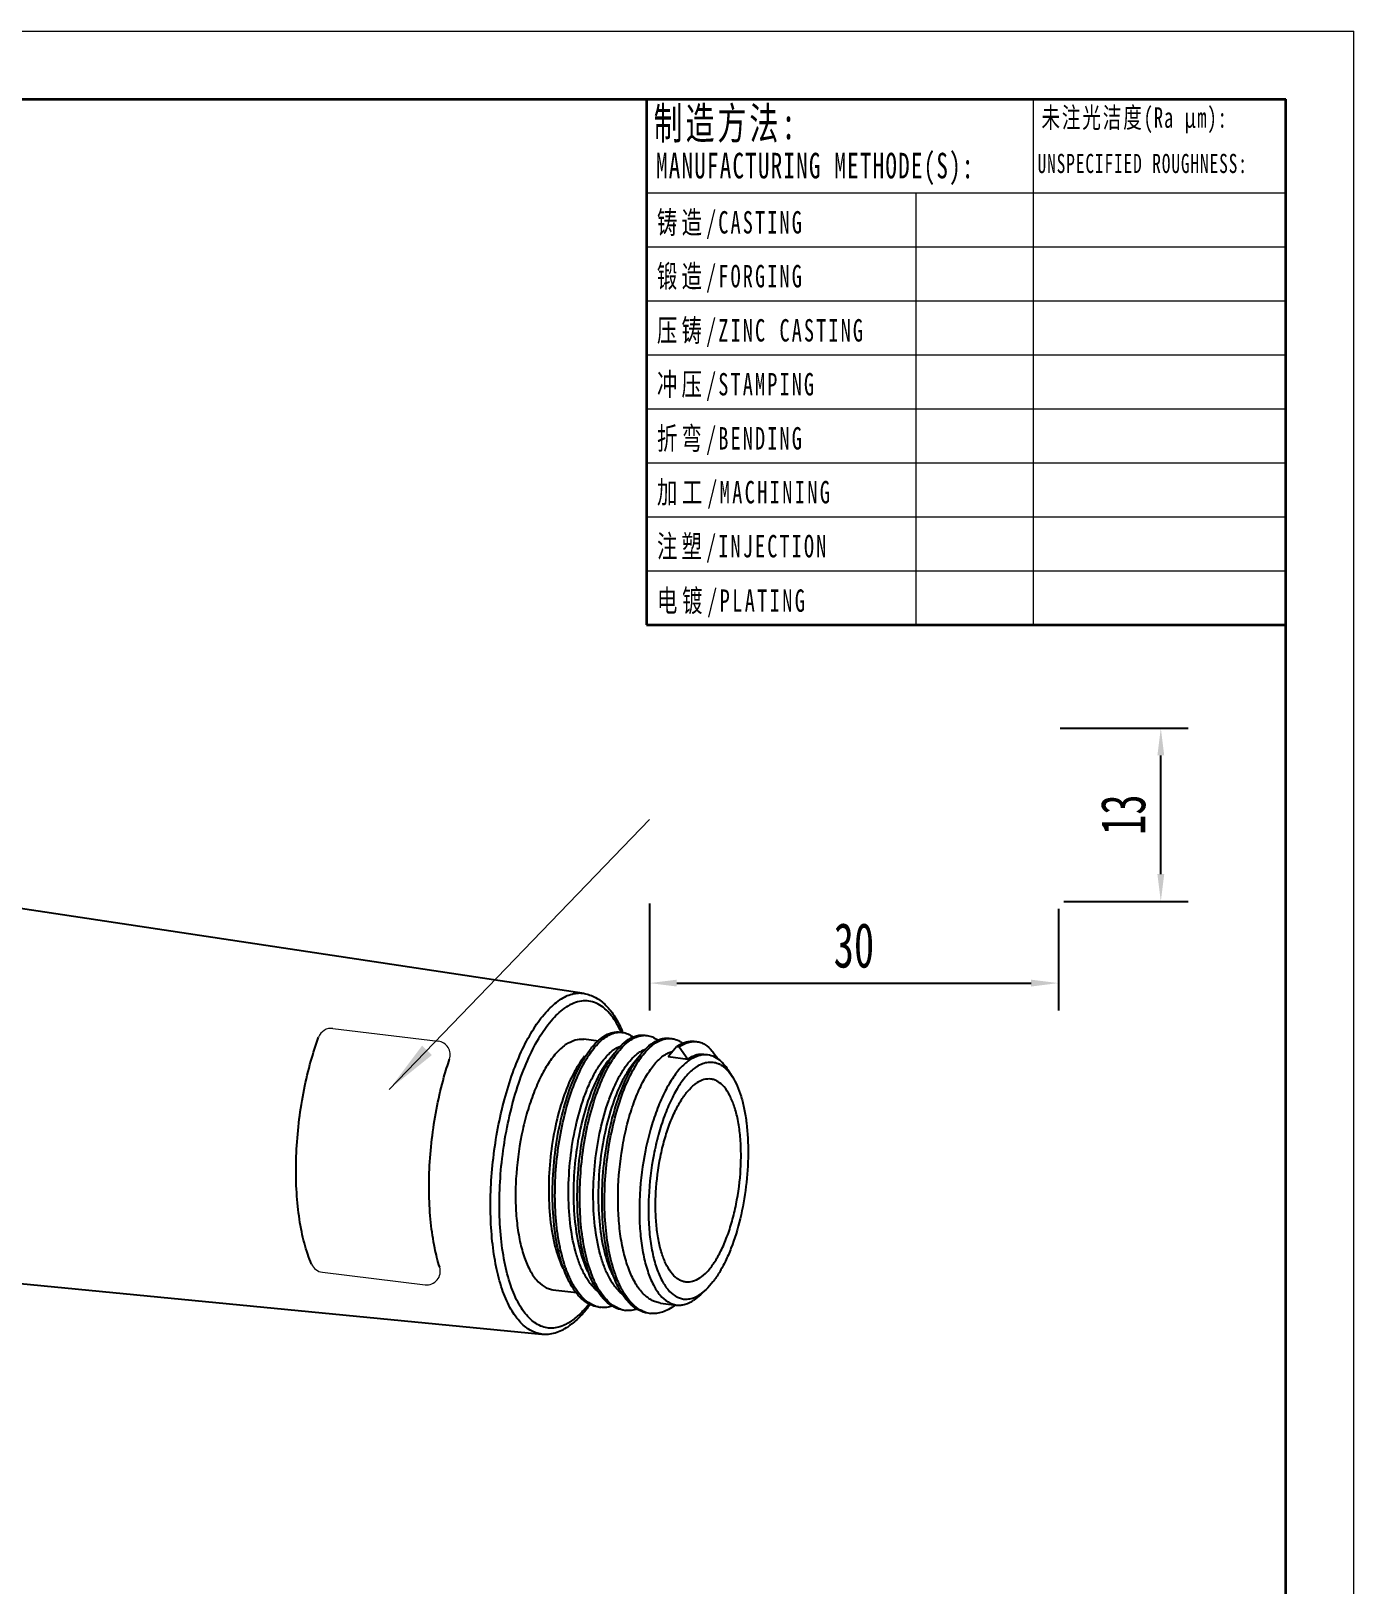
# Model space of a CAD drawing. Extents: x -7342 to 109, y -2713 to 214.
# Drawn here: x -5369.7 to -5272.7, y -2432.7 to -2318.7 of the extents above; entities that cross this region are included whole.
import ezdxf

# ---------------------------------------------------------------- set-up
doc = ezdxf.new("R2010")
doc.units = 0
doc.header["$LTSCALE"] = 7
doc.layers.get('0').update_dxf_attribs({"color": 2, "linetype": 'CONTINUOUS'})
doc.layers.get('Defpoints').update_dxf_attribs({"linetype": 'CONTINUOUS'})
for name, color, linetype, lineweight in [('\\M+5B3DF\\M+5B4E7\\M+5CFDF\\M+5B2E3', 3, 'CONTINUOUS', 18), ('\\M+5CFB8\\M+5CAB5\\M+5CFDF\\M+5B2E3', 7, 'CONTINUOUS', 18), ('EB0', 7, 'CONTINUOUS', 35)]:
    doc.layers.add(name, color=color, linetype=linetype, lineweight=lineweight)
doc.styles.add('\\M+5B1EA\\M+5D7BC', font='', dxfattribs={"width": 0.667})
doc.styles.add('UserTxtStyle3', font='', dxfattribs={"width": 0.667})
doc.styles.add('UserTxtStyle4', font='', dxfattribs={"width": 0.667})
doc.styles.get('\\M+5B1EA\\M+5D7BC').set_extended_font_data('宋体')
doc.styles.get('UserTxtStyle3').set_extended_font_data('宋体')
doc.styles.get('UserTxtStyle4').set_extended_font_data('宋体')
doc.dimstyles.new('\\M+5B1EA\\M+5D7BC', dxfattribs={"dimtxt": 3.277832, "dimasz": 2, "dimexe": 2, "dimexo": 0, "dimgap": 1.110315, "dimtad": 1, "dimdsep": 46, "dimtxsty": '\\M+5B1EA\\M+5D7BC', "dimblk": '_CAXARROW', "dimcen": 0, "dimdle": 6, "dimaunit": 1, "dimazin": 2, "dimtfac": 0.707107, "dimtdec": 3, "dimtmove": 0, "dimatfit": 3, "dimfxl": 0, "dimfrac": 2, "dimtolj": 1, "dimarcsym": 0})

# ---------------------------------------------------------------- blocks, each defined once
blk = doc.blocks.new('_CAXARROW')
blk.add_hatch(color=0).paths.add_polyline_path([(0, 0), (-1, 0.125), (-1, -0.125)], flags=0)
blk = doc.blocks.new('*D37')
at = {"layer": '\\M+5B3DF\\M+5B4E7\\M+5CFDF\\M+5B2E3', "color": 0, "linetype": 'Continuous', "lineweight": -2}
for p, q in [((-5324.34, -2382.69), (-5324.34, -2390.53)), ((-5294.34, -2383.09), (-5294.34, -2390.53)), ((-5322.34, -2388.53), (-5296.34, -2388.53))]:
    blk.add_line(p, q, dxfattribs=at)
at = {"layer": 'Defpoints', "color": 0}
for p in [(-5324.34, -2382.69), (-5294.34, -2383.09), (-5294.34, -2388.53)]:
    blk.add_point(p, dxfattribs=at)
at = {"layer": '\\M+5B3DF\\M+5B4E7\\M+5CFDF\\M+5B2E3', "color": 0, "lineweight": -2, "xscale": 2, "yscale": 2, "zscale": 2, "rotation": 180}
blk.add_blockref('_CAXARROW', (-5324.34, -2388.53), dxfattribs=at)
at = {"layer": '\\M+5B3DF\\M+5B4E7\\M+5CFDF\\M+5B2E3', "color": 0, "lineweight": -2, "xscale": 2, "yscale": 2, "zscale": 2}
blk.add_blockref('_CAXARROW', (-5294.34, -2388.53), dxfattribs=at)
at = {"layer": '\\M+5B3DF\\M+5B4E7\\M+5CFDF\\M+5B2E3', "color": 0, "insert": (-5309.34, -2385.78), "char_height": 3.278, "width": 6.5557, "attachment_point": 5, "style": '\\M+5B1EA\\M+5D7BC'}
blk.add_mtext('\\A1;30', dxfattribs=at)
blk = doc.blocks.new('*D38')
at = {"layer": '\\M+5B3DF\\M+5B4E7\\M+5CFDF\\M+5B2E3', "color": 0, "linetype": 'Continuous', "lineweight": -2}
for p, q in [((-5294.22, -2369.83), (-5284.83, -2369.83)), ((-5286.83, -2380.54), (-5286.83, -2371.83)), ((-5293.94, -2382.54), (-5284.83, -2382.54))]:
    blk.add_line(p, q, dxfattribs=at)
at = {"layer": 'Defpoints', "color": 0}
for p in [(-5294.22, -2369.83), (-5286.83, -2369.83), (-5293.94, -2382.54)]:
    blk.add_point(p, dxfattribs=at)
at = {"layer": '\\M+5B3DF\\M+5B4E7\\M+5CFDF\\M+5B2E3', "color": 0, "lineweight": -2, "xscale": 2, "yscale": 2, "zscale": 2}
for p, rotation in [((-5286.83, -2369.83), 90), ((-5286.83, -2382.54), 270)]:
    blk.add_blockref('_CAXARROW', p, dxfattribs=dict(at, rotation=rotation))
at = {"layer": '\\M+5B3DF\\M+5B4E7\\M+5CFDF\\M+5B2E3', "color": 0, "insert": (-5289.58, -2376.18), "char_height": 3.278, "width": 6.5557, "attachment_point": 5, "rotation": 90, "style": '\\M+5B1EA\\M+5D7BC'}
blk.add_mtext('\\A1;13', dxfattribs=at)
blk = doc.blocks.new('*X26')
at = {"layer": '\\M+5CFB8\\M+5CAB5\\M+5CFDF\\M+5B2E3'}
blk.add_hatch(color=7, dxfattribs=at).paths.add_polyline_path([(-19.09, -19.8), (-15.95, -17.27), (-16.67, -16.58)], flags=0)
at = {"layer": '\\M+5CFB8\\M+5CAB5\\M+5CFDF\\M+5B2E3', "color": 7}
blk.add_line((0, 0), (-19.09, -19.8), dxfattribs=at)

msp = doc.modelspace()

# ---------------------------------------------------------------- linework, layer by layer
at = {"color": 7, "linetype": 'Continuous'}
for p, q in [((-5329.14005, -2389.30239), (-5389.94299, -2380.12354)), ((-5328.08025, -2392.78512), (-5329.15955, -2392.65155)), ((-5326.31103, -2392.13651), (-5326.30577, -2392.15178)), ((-5326.30089, -2392.11601), (-5326.295, -2392.13006)), ((-5326.89656, -2393.65669), (-5327.28168, -2394.1224)), ((-5325.07981, -2393.88153), (-5325.46493, -2394.34724)), ((-5322.97155, -2393.92129), (-5322.34714, -2393.18839)), ((-5322.97155, -2393.92129), (-5321.51815, -2394.10116)), ((-5322.34714, -2393.18839), (-5322.16546, -2393.21088)), ((-5322.16546, -2393.21088), (-5321.51815, -2394.10116)), ((-5318.25367, -2395.40452), (-5318.56477, -2394.9136)), ((-5402.19004, -2407.49654), (-5332.22932, -2414.26434)), ((-5331.43176, -2411.01148), (-5329.66559, -2411.23006)), ((-5320.18383, -2410.99965), (-5320.63987, -2411.36658)), ((-5320.18379, -2411.00025), (-5320.60518, -2411.40052)), ((-5323.53357, -2411.98895), (-5322.34801, -2412.13568)), ((-5320.60518, -2411.40052), (-5321.08733, -2411.78778))]:
    msp.add_line(p, q, dxfattribs=at)
for centre, radius, start, end in [((-5333.54757, -2395.39029), 7.84607, 24.6211076, 25.0717719), ((-5334.73899, -2395.65863), 9.15159, 22.7744125, 23.247055), ((-5320.72142, -2395.45831), 2.79204, 122.1025472, 125.6103335), ((-5319.94191, -2395.96026), 1.65912, 61.9836488, 63.2861027), ((-5321.42785, -2406.23346), 9.6006, 199.2533517, 199.7846249), ((-5319.6111, -2406.4583), 9.6006, 199.2533517, 199.7846249), ((-5317.79435, -2406.68314), 9.6006, 199.2533517, 199.7846249), ((-5325.03541, -2408.8159), 4.21285, 307.3379472, 308.5717296), ((-5321.65778, -2410.22516), 1.4813, 269.2296894, 277.824335), ((-5327.66992, -2410.40073), 1.91811, 251.2940819, 262.8901271), ((-5325.85317, -2410.62557), 1.91811, 251.2940819, 262.8901271), ((-5324.03642, -2410.85041), 1.91811, 251.2940819, 262.8901271)]:
    msp.add_arc(centre, radius, start, end, dxfattribs=at)
for points, knots in [([(-5329.14005, -2389.30239), (-5329.28273, -2389.28085), (-5329.57838, -2389.26824), (-5330.19497, -2389.37154), (-5330.63381, -2389.58744), (-5330.90813, -2389.76801)], [0, 0, 0, 0, 2211.111779624, 4493.618024577, 9525.986119778, 9525.986119778, 9525.986119778, 9525.986119778]), ([(-5329.14005, -2389.30239), (-5328.8429, -2389.34725), (-5328.24543, -2389.55691), (-5327.47587, -2390.16602), (-5326.82509, -2391.01606), (-5326.48613, -2391.68401), (-5326.3304, -2392.04652)], [0, 0, 0, 0, 2726.968669729, 5605.350654761, 8790.297255528, 12370.613985013, 12370.613985013, 12370.613985013, 12370.613985013]), ([(-5332.22932, -2414.26434), (-5332.3779, -2414.24998), (-5332.67787, -2414.18682), (-5333.271, -2413.91985), (-5333.96549, -2413.30792), (-5334.64454, -2412.26098), (-5335.20199, -2410.90657), (-5335.62389, -2409.27954), (-5335.89939, -2407.4255), (-5336.0195, -2405.39927), (-5335.98025, -2403.26208), (-5335.78253, -2401.07917), (-5335.43233, -2398.91736), (-5334.94045, -2396.84286), (-5334.32215, -2394.91882), (-5333.5967, -2393.20337), (-5332.78542, -2391.74656), (-5331.91271, -2390.59033), (-5331.2463, -2389.99061), (-5330.90813, -2389.76801)], [0, 0, 0, 0, 779.395852722, 1585.607256893, 3373.638108697, 5513.264399338, 8054.749310638, 10988.830779143, 14269.424766596, 17826.717687019, 21575.312512586, 25420.189650774, 29261.753318, 33000.56291494, 36542.071502788, 39801.734338658, 42710.959745114, 45225.724451844, 47339.695269205, 47339.695269205, 47339.695269205, 47339.695269205]), ([(-5330.4175, -2413.53146), (-5330.57258, -2413.61341), (-5330.88578, -2413.74734), (-5331.37517, -2413.84461), (-5331.85697, -2413.82546), (-5332.49597, -2413.63944), (-5333.07753, -2413.20967), (-5333.56875, -2412.62498), (-5334.066, -2411.8439), (-5334.5798, -2410.62372), (-5335.01705, -2408.91166), (-5335.28598, -2406.9439), (-5335.37645, -2404.7907), (-5335.28458, -2402.52928), (-5335.01339, -2400.24208), (-5334.57279, -2398.01256), (-5333.97899, -2395.92182), (-5333.25431, -2394.04536), (-5332.42411, -2392.44878), (-5331.51906, -2391.1866), (-5330.81623, -2390.53597), (-5330.4583, -2390.30037)], [0, 0, 0, 0, 1012.912439077, 1953.588193428, 2858.44420368, 3770.162576892, 5761.749936134, 6909.023243553, 8176.844842534, 11092.955175373, 14507.917929108, 18357.239384929, 22541.273008181, 26938.273337667, 31413.903341286, 35829.391419671, 40049.351783036, 43949.850076378, 47427.648636919, 50412.49170556, 52887.160698329, 52887.160698329, 52887.160698329, 52887.160698329]), ([(-5326.44078, -2392.06549), (-5326.55671, -2391.81769), (-5326.80079, -2391.35959), (-5327.23356, -2390.76214), (-5327.70867, -2390.30127), (-5328.22348, -2389.98545), (-5328.77195, -2389.82432), (-5329.34175, -2389.82529), (-5329.91772, -2389.98612), (-5330.27944, -2390.18263), (-5330.4583, -2390.30037)], [0, 0, 0, 0, 3709.615236258, 7018.085375994, 9965.181431924, 12628.255747473, 15127.779268964, 17616.700219956, 20251.817133802, 23155.384755045, 23155.384755045, 23155.384755045, 23155.384755045]), ([(-5349.12812, -2409.13604), (-5349.23207, -2408.89442), (-5349.52428, -2408.12124), (-5349.88983, -2406.71152), (-5350.16533, -2404.85748), (-5350.28544, -2402.83125), (-5350.24619, -2400.69406), (-5350.04847, -2398.51115), (-5349.69826, -2396.34934), (-5349.22246, -2394.34261), (-5348.82168, -2393.07857), (-5348.61409, -2392.50619)], [0, 0, 0, 0, 1180.36041923, 3704.621079182, 6526.994770129, 9587.419189607, 12812.425226368, 16120.265245965, 19425.254607021, 22641.8421769, 25376.084422342, 25376.084422342, 25376.084422342, 25376.084422342]), ([(-5330.42023, -2392.99945), (-5330.22436, -2392.87052), (-5329.82111, -2392.66853), (-5329.36646, -2392.62594), (-5329.15955, -2392.65155)], [0, 0, 0, 0, 3693.357271216, 6977.210671106, 6977.210671106, 6977.210671106, 6977.210671106]), ([(-5328.55504, -2393.24044), (-5328.39916, -2393.05193), (-5328.08573, -2392.71851), (-5327.5672, -2392.3376), (-5327.0405, -2392.12304), (-5326.68235, -2392.1017), (-5326.51638, -2392.12223)], [0, 0, 0, 0, 3760.736536667, 7002.543799759, 9820.51636713, 12391.650805618, 12391.650805618, 12391.650805618, 12391.650805618]), ([(-5328.42982, -2393.33229), (-5328.30399, -2393.17519), (-5328.05017, -2392.88972), (-5327.53539, -2392.44483), (-5327.09069, -2392.21899), (-5326.79567, -2392.1619)], [0, 0, 0, 0, 2826.101569508, 5340.951055678, 9560.19932256, 9560.19932256, 9560.19932256, 9560.19932256]), ([(-5326.79567, -2392.1619), (-5326.75707, -2392.15443), (-5326.60476, -2392.13069), (-5326.44864, -2392.13062), (-5326.33471, -2392.14471)], [0, 0, 0, 0, 1784.271527387, 6995.171851606, 6995.171851606, 6995.171851606, 6995.171851606]), ([(-5326.73829, -2393.46528), (-5326.68336, -2393.39885), (-5326.47335, -2393.15653), (-5326.23918, -2392.93389), (-5326.05255, -2392.79182)], [0, 0, 0, 0, 1881.236676904, 7000.137039574, 7000.137039574, 7000.137039574, 7000.137039574]), ([(-5326.61307, -2393.55713), (-5326.48724, -2393.40003), (-5326.23342, -2393.11456), (-5325.71864, -2392.66967), (-5325.27394, -2392.44383), (-5324.97892, -2392.38673)], [0, 0, 0, 0, 2831.007923586, 5350.22340359, 9576.79664639, 9576.79664639, 9576.79664639, 9576.79664639]), ([(-5326.33471, -2392.14471), (-5326.19468, -2392.16203), (-5325.90892, -2392.24291), (-5325.65835, -2392.39984), (-5325.53973, -2392.49333)], [0, 0, 0, 0, 3380.570327158, 6999.307171327, 6999.307171327, 6999.307171327, 6999.307171327]), ([(-5326.05255, -2392.79182), (-5325.8458, -2392.63443), (-5325.5136, -2392.44015), (-5325.03707, -2392.33246), (-5324.80911, -2392.33353), (-5324.69963, -2392.34707)], [0, 0, 0, 0, 5128.761218718, 7402.582560292, 9579.803990218, 9579.803990218, 9579.803990218, 9579.803990218]), ([(-5324.97892, -2392.38673), (-5324.94032, -2392.37927), (-5324.78801, -2392.35553), (-5324.63189, -2392.35546), (-5324.51796, -2392.36955)], [0, 0, 0, 0, 1787.345888521, 7007.224773003, 7007.224773003, 7007.224773003, 7007.224773003]), ([(-5324.79632, -2393.78197), (-5324.67049, -2393.62487), (-5324.41667, -2393.3394), (-5323.90189, -2392.89451), (-5323.45719, -2392.66867), (-5323.16217, -2392.61157)], [0, 0, 0, 0, 2835.914347797, 5359.495884047, 9593.394207471, 9593.394207471, 9593.394207471, 9593.394207471]), ([(-5324.51796, -2392.36955), (-5324.37793, -2392.38687), (-5324.09217, -2392.46775), (-5323.8416, -2392.62468), (-5323.72298, -2392.71817)], [0, 0, 0, 0, 3386.391694696, 7011.360030937, 7011.360030937, 7011.360030937, 7011.360030937]), ([(-5324.2358, -2393.01666), (-5324.02905, -2392.85927), (-5323.69685, -2392.66499), (-5323.22031, -2392.5573), (-5322.99236, -2392.55837), (-5322.88288, -2392.57191)], [0, 0, 0, 0, 5137.647465668, 7415.408498933, 9596.402248619, 9596.402248619, 9596.402248619, 9596.402248619]), ([(-5323.16217, -2392.61157), (-5323.12357, -2392.60411), (-5322.97126, -2392.58037), (-5322.81514, -2392.5803), (-5322.7012, -2392.59439)], [0, 0, 0, 0, 1790.420292706, 7019.277863178, 7019.277863178, 7019.277863178, 7019.277863178]), ([(-5322.7012, -2392.59439), (-5322.64991, -2392.60074), (-5322.44163, -2392.63805), (-5322.24288, -2392.72255), (-5322.10601, -2392.80467)], [0, 0, 0, 0, 1717.744987415, 7022.49954881, 7022.49954881, 7022.49954881, 7022.49954881]), ([(-5322.20521, -2393.09318), (-5322.027, -2392.9816), (-5321.66097, -2392.80787), (-5321.25274, -2392.77361), (-5321.06612, -2392.7967)], [0, 0, 0, 0, 3709.915491278, 7027.865249594, 7027.865249594, 7027.865249594, 7027.865249594]), ([(-5330.42023, -2392.99945), (-5330.6679, -2393.16248), (-5331.15605, -2393.60132), (-5331.79581, -2394.44702), (-5332.39077, -2395.51248), (-5332.92331, -2396.76703), (-5333.37793, -2398.17459), (-5333.86527, -2400.21716), (-5334.1363, -2402.3373), (-5334.18036, -2404.44317), (-5334.09645, -2405.93166), (-5333.89902, -2407.29597), (-5333.59437, -2408.49613), (-5333.19035, -2409.49859), (-5332.69727, -2410.27754), (-5332.19247, -2410.73838), (-5331.75988, -2410.94578), (-5331.54052, -2410.99802), (-5331.43176, -2411.01148)], [0, 0, 0, 0, 1991.012782751, 4358.601126025, 7096.252940249, 10163.600347644, 13496.577566116, 17016.405706404, 24254.23203877, 27790.643268955, 31150.429690166, 34253.337631104, 37033.364264182, 39446.190039799, 41481.098222183, 43181.553515132, 43945.83760432, 44681.699240146, 44681.699240146, 44681.699240146, 44681.699240146]), ([(-5329.09842, -2393.89758), (-5329.25432, -2394.08602), (-5329.55682, -2394.50961), (-5330.12378, -2395.51032), (-5330.73386, -2397.01721), (-5331.28187, -2399.05756), (-5331.63619, -2401.28635), (-5331.77, -2403.5663), (-5331.67072, -2405.75897), (-5331.34158, -2407.73022), (-5330.94479, -2408.92729), (-5330.6964, -2409.44852)], [0, 0, 0, 0, 1166.617803688, 2475.739429295, 5479.658943939, 8889.564359742, 12535.480478845, 16225.598264835, 19766.48364674, 22982.463935716, 25736.679958276, 25736.679958276, 25736.679958276, 25736.679958276]), ([(-5330.32967, -2410.21817), (-5330.59967, -2409.65144), (-5331.03049, -2408.3485), (-5331.38661, -2406.20157), (-5331.492, -2403.81088), (-5331.34284, -2401.32275), (-5330.95267, -2398.88829), (-5330.35045, -2396.65746), (-5329.68065, -2395.00841), (-5329.05821, -2393.91202), (-5328.72614, -2393.44735), (-5328.55504, -2393.24044)], [0, 0, 0, 0, 2745.953901418, 5957.094578435, 9497.256684459, 13190.334981235, 16842.770132141, 20262.810010286, 23279.777158114, 24596.474188107, 25770.894236938, 25770.894236938, 25770.894236938, 25770.894236938]), ([(-5329.14376, -2409.82768), (-5329.27276, -2409.57983), (-5329.50878, -2409.03918), (-5329.897, -2407.81458), (-5330.20785, -2406.0599), (-5330.32013, -2403.78712), (-5330.18044, -2401.41575), (-5329.80285, -2399.1042), (-5329.30137, -2397.29915), (-5328.79649, -2396.01252), (-5328.39453, -2395.18477), (-5327.96466, -2394.47682), (-5327.64369, -2394.06574), (-5327.47868, -2393.88677)], [0, 0, 0, 0, 1570.890490047, 3307.218076154, 7213.26809822, 11546.827057196, 16075.663610708, 20542.419539793, 24692.629125528, 26578.685871388, 28306.67205979, 29859.287092546, 31227.86835273, 31227.86835273, 31227.86835273, 31227.86835273]), ([(-5328.51292, -2410.44301), (-5328.78292, -2409.87628), (-5329.21374, -2408.57334), (-5329.56986, -2406.42641), (-5329.67525, -2404.03572), (-5329.52609, -2401.54759), (-5329.13592, -2399.11313), (-5328.5337, -2396.8823), (-5327.8639, -2395.23325), (-5327.24146, -2394.13686), (-5326.90939, -2393.67219), (-5326.73829, -2393.46528)], [0, 0, 0, 0, 2750.698110527, 5967.386704003, 9513.665179753, 13213.124040924, 16871.869536698, 20297.818248322, 23319.997837267, 24638.969736492, 25815.418841342, 25815.418841342, 25815.418841342, 25815.418841342]), ([(-5328.89517, -2393.99175), (-5328.85778, -2393.9322), (-5328.71184, -2393.7061), (-5328.5541, -2393.48746), (-5328.42982, -2393.33229)], [0, 0, 0, 0, 1825.86993329, 6988.717914106, 6988.717914106, 6988.717914106, 6988.717914106]), ([(-5326.69617, -2410.66785), (-5326.96617, -2410.10112), (-5327.39698, -2408.79818), (-5327.75311, -2406.65125), (-5327.8585, -2404.26056), (-5327.70934, -2401.77243), (-5327.31917, -2399.33797), (-5326.71695, -2397.10714), (-5326.04715, -2395.45809), (-5325.42471, -2394.3617), (-5325.09264, -2393.89703), (-5324.92154, -2393.69012)], [0, 0, 0, 0, 2755.442401096, 5977.679006293, 9530.073956789, 13235.913491912, 16900.969440907, 20332.827087466, 23360.219207028, 24681.466014546, 25859.944210256, 25859.944210256, 25859.944210256, 25859.944210256]), ([(-5327.47868, -2393.88677), (-5327.43737, -2393.84197), (-5327.27851, -2393.67675), (-5327.10489, -2393.52512), (-5326.9684, -2393.42664)], [0, 0, 0, 0, 1860.056309946, 6997.388392051, 6997.388392051, 6997.388392051, 6997.388392051]), ([(-5327.07841, -2394.21659), (-5327.04103, -2394.15704), (-5326.89509, -2393.93094), (-5326.73735, -2393.7123), (-5326.61307, -2393.55713)], [0, 0, 0, 0, 1829.018469183, 7000.769281403, 7000.769281403, 7000.769281403, 7000.769281403]), ([(-5326.9684, -2393.42664), (-5326.9539, -2393.41618), (-5326.89664, -2393.37574), (-5326.83772, -2393.33764), (-5326.79293, -2393.31082)], [0, 0, 0, 0, 1785.954774418, 6998.661648087, 6998.661648087, 6998.661648087, 6998.661648087]), ([(-5326.79293, -2393.31082), (-5326.76436, -2393.2937), (-5326.65294, -2393.23024), (-5326.53559, -2393.1769), (-5326.44618, -2393.145)], [0, 0, 0, 0, 1817.710019154, 6999.46922141, 6999.46922141, 6999.46922141, 6999.46922141]), ([(-5323.53357, -2411.98895), (-5323.65075, -2411.97445), (-5323.88657, -2411.92033), (-5324.35184, -2411.71036), (-5324.89993, -2411.24815), (-5325.44586, -2410.46238), (-5325.90134, -2409.45257), (-5326.25684, -2408.24513), (-5326.50473, -2406.87386), (-5326.63899, -2405.37869), (-5326.66243, -2403.26658), (-5326.45785, -2401.13814), (-5326.03767, -2399.085), (-5325.63346, -2397.6717), (-5325.15153, -2396.41172), (-5324.60758, -2395.34102), (-5324.01961, -2394.49025), (-5323.5663, -2394.04327), (-5323.3349, -2393.87632)], [0, 0, 0, 0, 797.545232629, 1621.327678807, 3428.806533762, 5552.621385423, 8039.006549707, 10880.493068128, 14034.878673261, 17437.389595896, 21008.675969091, 28293.014240548, 31822.91469268, 35155.634185467, 38210.943323999, 40922.730471208, 43247.507257711, 45174.887994827, 45174.887994827, 45174.887994827, 45174.887994827]), ([(-5325.66157, -2394.11122), (-5325.62029, -2394.06646), (-5325.46153, -2393.90138), (-5325.28804, -2393.74988), (-5325.15165, -2393.65148)], [0, 0, 0, 0, 1863.227176422, 7009.440762723, 7009.440762723, 7009.440762723, 7009.440762723]), ([(-5325.26166, -2394.44143), (-5325.22428, -2394.38188), (-5325.07834, -2394.15577), (-5324.9206, -2393.93714), (-5324.79632, -2393.78197)], [0, 0, 0, 0, 1832.167050625, 7012.82082304, 7012.82082304, 7012.82082304, 7012.82082304]), ([(-5325.15165, -2393.65148), (-5325.13719, -2393.64105), (-5325.08013, -2393.60074), (-5325.0214, -2393.56276), (-5324.97677, -2393.536)], [0, 0, 0, 0, 1788.915542367, 7010.713211655, 7010.713211655, 7010.713211655, 7010.713211655]), ([(-5324.97677, -2393.536), (-5324.94786, -2393.51868), (-5324.83515, -2393.45447), (-5324.71637, -2393.40063), (-5324.62587, -2393.36857)], [0, 0, 0, 0, 1821.669311835, 7011.523244162, 7011.523244162, 7011.523244162, 7011.523244162]), ([(-5324.92154, -2393.69012), (-5324.86661, -2393.62369), (-5324.65659, -2393.38137), (-5324.42243, -2393.15873), (-5324.2358, -2393.01666)], [0, 0, 0, 0, 1884.475608448, 7012.189199174, 7012.189199174, 7012.189199174, 7012.189199174]), ([(-5323.3349, -2393.87632), (-5323.31156, -2393.85948), (-5323.22017, -2393.79577), (-5323.12448, -2393.73812), (-5323.05128, -2393.69979)], [0, 0, 0, 0, 1814.478403204, 7022.850402102, 7022.850402102, 7022.850402102, 7022.850402102]), ([(-5323.05128, -2393.69979), (-5323.02002, -2393.68341), (-5322.89822, -2393.62352), (-5322.7698, -2393.57664), (-5322.6725, -2393.55166)], [0, 0, 0, 0, 1826.096775347, 7024.066478451, 7024.066478451, 7024.066478451, 7024.066478451]), ([(-5322.16546, -2393.21088), (-5322.09893, -2393.16325), (-5321.84678, -2392.99804), (-5321.56131, -2392.87826), (-5321.34542, -2392.83641)], [0, 0, 0, 0, 1905.737406262, 7027.820331282, 7027.820331282, 7027.820331282, 7027.820331282]), ([(-5322.10601, -2392.80467), (-5322.08898, -2392.81489), (-5322.0202, -2392.85774), (-5321.95428, -2392.90514), (-5321.90623, -2392.943)], [0, 0, 0, 0, 1721.971289367, 7026.292974669, 7026.292974669, 7026.292974669, 7026.292974669]), ([(-5321.51815, -2394.10116), (-5321.33887, -2393.97182), (-5321.05166, -2393.81364), (-5320.6431, -2393.72778), (-5320.44727, -2393.72978), (-5320.35299, -2393.74145)], [0, 0, 0, 0, 5127.438308485, 7421.474187221, 9624.953337322, 9624.953337322, 9624.953337322, 9624.953337322]), ([(-5321.34542, -2392.83641), (-5321.30681, -2392.82893), (-5321.1545, -2392.80516), (-5320.99838, -2392.80509), (-5320.88445, -2392.81919)], [0, 0, 0, 0, 1793.995182878, 7031.331063853, 7031.331063853, 7031.331063853, 7031.331063853]), ([(-5321.33648, -2394.12365), (-5321.14063, -2393.99473), (-5320.8282, -2393.8398), (-5320.38928, -2393.75901), (-5320.178, -2393.76309), (-5320.0758, -2393.77575)], [0, 0, 0, 0, 5083.602656441, 7394.068578388, 9626.904927677, 9626.904927677, 9626.904927677, 9626.904927677]), ([(-5320.88445, -2392.81919), (-5320.7799, -2392.83212), (-5320.5688, -2392.88295), (-5320.15262, -2393.08589), (-5319.88658, -2393.33391), (-5319.72883, -2393.52172)], [0, 0, 0, 0, 2203.00544317, 4495.866976256, 9624.908916693, 9624.908916693, 9624.908916693, 9624.908916693]), ([(-5320.0758, -2393.77575), (-5319.9009, -2393.7974), (-5319.54093, -2393.91039), (-5319.23829, -2394.1309), (-5319.09652, -2394.26138)], [0, 0, 0, 0, 3365.359136419, 7044.850474667, 7044.850474667, 7044.850474667, 7044.850474667]), ([(-5319.72883, -2393.52172), (-5319.69611, -2393.56068), (-5319.56232, -2393.72852), (-5319.44488, -2393.90907), (-5319.3631, -2394.05088)], [0, 0, 0, 0, 1670.21907228, 7044.36187045, 7044.36187045, 7044.36187045, 7044.36187045]), ([(-5339.72611, -2409.35589), (-5339.87127, -2408.89705), (-5340.14244, -2407.81934), (-5340.40601, -2406.04557), (-5340.52613, -2404.01934), (-5340.48688, -2401.88215), (-5340.28916, -2399.69924), (-5339.93895, -2397.53743), (-5339.4971, -2395.67387), (-5339.15015, -2394.54752), (-5339.00113, -2394.11042)], [0, 0, 0, 0, 2148.926987625, 4956.460822716, 8000.793731212, 11208.842897637, 14499.290511245, 17786.902454888, 20986.577418178, 23049.562988185, 23049.562988185, 23049.562988185, 23049.562988185]), ([(-5330.49149, -2409.39922), (-5330.68547, -2408.8439), (-5330.99392, -2407.62818), (-5331.24155, -2405.68081), (-5331.29615, -2403.57322), (-5331.15739, -2401.40338), (-5330.83458, -2399.27186), (-5330.34596, -2397.27732), (-5329.71824, -2395.51223), (-5329.18614, -2394.45527), (-5328.89517, -2393.99175)], [0, 0, 0, 0, 2582.722573093, 5484.121185853, 8604.576314639, 11825.280524037, 15018.767797081, 18058.329663826, 20827.429109088, 23230.370200168, 23230.370200168, 23230.370200168, 23230.370200168]), ([(-5327.28167, -2394.12242), (-5327.43759, -2394.31089), (-5327.74012, -2394.73455), (-5328.30715, -2395.73538), (-5328.91721, -2397.24237), (-5329.4652, -2399.28275), (-5329.81947, -2401.51151), (-5329.95325, -2403.79143), (-5329.85394, -2405.98407), (-5329.52479, -2407.95522), (-5329.12801, -2409.15218), (-5328.87965, -2409.67336)], [0, 0, 0, 0, 1168.815066872, 2480.377291762, 5489.776531076, 8905.570342297, 12557.612097676, 16254.150051298, 19801.165538102, 23022.500034291, 25781.216300113, 25781.216300113, 25781.216300113, 25781.216300113]), ([(-5328.67474, -2409.62406), (-5328.86872, -2409.06874), (-5329.17717, -2407.85302), (-5329.4248, -2405.90565), (-5329.4794, -2403.79806), (-5329.34063, -2401.62822), (-5329.01782, -2399.4967), (-5328.52921, -2397.50216), (-5327.90149, -2395.73707), (-5327.36938, -2394.68011), (-5327.07841, -2394.21659)], [0, 0, 0, 0, 2587.167902572, 5493.560343519, 8619.386336105, 11845.633955978, 15044.617794261, 18089.411292971, 20863.276855788, 23270.353840123, 23270.353840123, 23270.353840123, 23270.353840123]), ([(-5327.32942, -2410.0479), (-5327.45824, -2409.79987), (-5327.69389, -2409.25897), (-5328.08146, -2408.03411), (-5328.39164, -2406.27949), (-5328.50332, -2404.00714), (-5328.36322, -2401.63659), (-5327.98542, -2399.32609), (-5327.48395, -2397.52196), (-5326.97913, -2396.236), (-5326.57724, -2395.40863), (-5326.14744, -2394.701), (-5325.82654, -2394.2901), (-5325.66157, -2394.11122)], [0, 0, 0, 0, 1574.419528502, 3314.374655121, 7228.009983487, 11569.43002754, 16105.877892398, 20579.422009499, 24735.909601765, 26624.917420664, 28355.656680495, 29910.822769159, 31281.645420649, 31281.645420649, 31281.645420649, 31281.645420649]), ([(-5325.46492, -2394.34726), (-5325.62082, -2394.53571), (-5325.92333, -2394.95933), (-5326.4903, -2395.96003), (-5327.10036, -2397.46691), (-5327.64838, -2399.50726), (-5328.0027, -2401.73611), (-5328.1365, -2404.01612), (-5328.03721, -2406.20879), (-5327.70805, -2408.17998), (-5327.31128, -2409.37699), (-5327.0629, -2409.8982)], [0, 0, 0, 0, 1170.725631505, 2484.399792872, 5498.625669189, 8920.339510107, 12578.973933943, 16282.058545754, 19835.167716317, 23062.08902669, 25825.754212988, 25825.754212988, 25825.754212988, 25825.754212988]), ([(-5326.85799, -2409.8489), (-5327.05197, -2409.29358), (-5327.36042, -2408.07786), (-5327.60805, -2406.13049), (-5327.66265, -2404.0229), (-5327.52388, -2401.85306), (-5327.20107, -2399.72154), (-5326.71246, -2397.727), (-5326.08474, -2395.96191), (-5325.55263, -2394.90495), (-5325.26166, -2394.44143)], [0, 0, 0, 0, 2591.613307962, 5502.999662373, 8634.196610475, 11865.987735485, 15070.468232869, 18120.493452882, 20899.125214642, 23310.338162859, 23310.338162859, 23310.338162859, 23310.338162859]), ([(-5321.33648, -2394.12365), (-5321.58413, -2394.28667), (-5322.07226, -2394.72555), (-5322.71207, -2395.57121), (-5323.307, -2396.6367), (-5323.83958, -2397.89122), (-5324.2942, -2399.2988), (-5324.78148, -2401.34139), (-5325.05254, -2403.46153), (-5325.09663, -2405.5674), (-5325.01271, -2407.0559), (-5324.81525, -2408.42019), (-5324.51057, -2409.62032), (-5324.10658, -2410.6228), (-5323.61352, -2411.40178), (-5323.1087, -2411.86259), (-5322.67613, -2412.06999), (-5322.45677, -2412.12221), (-5322.34801, -2412.13568)], [0, 0, 0, 0, 2008.100241708, 4396.36855706, 7157.579931203, 10251.433834828, 13613.266461603, 17163.54252305, 24463.8987871, 28030.923647469, 31419.765383849, 34549.434064767, 37353.434689604, 39787.148251044, 41839.700199021, 43554.838608246, 44325.676567051, 45067.897091729, 45067.897091729, 45067.897091729, 45067.897091729]), ([(-5320.87556, -2394.65727), (-5321.1138, -2394.81409), (-5321.58309, -2395.23816), (-5322.19666, -2396.05603), (-5322.76588, -2397.08742), (-5323.27354, -2398.30148), (-5323.70425, -2399.66236), (-5324.16067, -2401.63141), (-5324.40608, -2403.6693), (-5324.4285, -2405.68527), (-5324.33157, -2407.09989), (-5324.12473, -2408.387), (-5323.81463, -2409.508), (-5323.40923, -2410.431), (-5322.918, -2411.13249), (-5322.41719, -2411.52518), (-5321.99457, -2411.67817), (-5321.78247, -2411.70482), (-5321.67769, -2411.70633)], [0, 0, 0, 0, 2027.316042366, 4444.49694697, 7242.329578373, 10378.229318961, 13783.85242016, 17375.462504461, 24734.999491439, 28312.453399383, 31695.15207158, 34800.832703573, 37563.279280442, 39941.24348827, 41932.759367734, 43599.229093094, 44359.16579332, 45103.948257022, 45103.948257022, 45103.948257022, 45103.948257022]), ([(-5320.87556, -2394.65727), (-5320.73987, -2394.56795), (-5320.46484, -2394.4202), (-5320.02538, -2394.30592), (-5319.59161, -2394.32074), (-5319.32233, -2394.41469), (-5319.19608, -2394.47822)], [0, 0, 0, 0, 3437.165813607, 6549.589481591, 9497.940536724, 12488.568909401, 12488.568909401, 12488.568909401, 12488.568909401]), ([(-5319.16258, -2394.49556), (-5319.1136, -2394.52162), (-5318.91152, -2394.64236), (-5318.73343, -2394.80078), (-5318.61162, -2394.93279)], [0, 0, 0, 0, 1664.149534686, 7052.05695732, 7052.05695732, 7052.05695732, 7052.05695732]), ([(-5319.09652, -2394.26138), (-5319.04823, -2394.30583), (-5318.84905, -2394.50433), (-5318.68006, -2394.73174), (-5318.56478, -2394.91365)], [0, 0, 0, 0, 1647.00991573, 7051.640175792, 7051.640175792, 7051.640175792, 7051.640175792]), ([(-5318.61162, -2394.93279), (-5318.57975, -2394.96732), (-5318.44955, -2395.11598), (-5318.33425, -2395.27737), (-5318.25368, -2395.40455)], [0, 0, 0, 0, 1678.717658449, 7056.889172366, 7056.889172366, 7056.889172366, 7056.889172366]), ([(-5321.68118, -2410.45485), (-5321.76933, -2410.44377), (-5321.94712, -2410.40108), (-5322.29764, -2410.2323), (-5322.70661, -2409.85804), (-5323.10603, -2409.22592), (-5323.43324, -2408.41274), (-5323.67995, -2407.43946), (-5323.83975, -2406.33324), (-5323.90754, -2405.12646), (-5323.8715, -2403.41936), (-5323.65157, -2401.70082), (-5323.2564, -2400.04522), (-5322.88781, -2398.90438), (-5322.45605, -2397.88761), (-5321.97377, -2397.02404), (-5321.45513, -2396.33864), (-5321.05946, -2395.98293), (-5320.85872, -2395.85079)], [0, 0, 0, 0, 745.760080565, 1520.495099574, 3244.674954588, 5308.038929993, 7754.258088614, 10572.266434907, 13717.178404425, 17122.17873027, 20705.920558981, 28039.842712884, 31606.22632062, 34983.235072434, 38091.02544177, 40864.689101438, 43263.782980815, 45281.067402475, 45281.067402475, 45281.067402475, 45281.067402475]), ([(-5319.83885, -2395.56842), (-5320.00633, -2395.54801), (-5320.37406, -2395.58306), (-5320.70027, -2395.74649), (-5320.85872, -2395.85079)], [0, 0, 0, 0, 3317.133480576, 7046.782661316, 7046.782661316, 7046.782661316, 7046.782661316]), ([(-5320.65671, -2410.17306), (-5320.45585, -2410.04084), (-5320.05995, -2409.68486), (-5319.54106, -2408.99892), (-5319.05859, -2408.13466), (-5318.62671, -2407.11707), (-5318.25809, -2405.97535), (-5317.86306, -2404.31864), (-5317.64344, -2402.59912), (-5317.60797, -2400.89129), (-5317.67628, -2399.68429), (-5317.83668, -2398.57815), (-5318.08405, -2397.60526), (-5318.41195, -2396.79281), (-5318.8121, -2396.16172), (-5319.22176, -2395.78871), (-5319.5727, -2395.62118), (-5319.75064, -2395.57918), (-5319.83885, -2395.56842)], [0, 0, 0, 0, 2021.395141779, 4425.572825154, 7205.241805792, 10319.792867556, 13704.082734277, 17277.993782863, 24626.504810146, 28216.741297914, 31627.357875274, 34776.815025676, 37598.193695974, 40046.642218116, 42111.356557795, 43836.652749701, 44612.223572232, 45359.214986752, 45359.214986752, 45359.214986752, 45359.214986752]), ([(-5318.25368, -2395.40455), (-5318.12092, -2395.6141), (-5317.87789, -2396.0876), (-5317.59235, -2396.88308), (-5317.36662, -2397.79515), (-5317.14523, -2399.18778), (-5317.0549, -2401.09055), (-5317.21647, -2403.4498), (-5317.63484, -2405.7773), (-5318.18619, -2407.60074), (-5318.7405, -2408.89738), (-5319.1816, -2409.72703), (-5319.65251, -2410.42909), (-5320.00383, -2410.82914), (-5320.1838, -2411.00009)], [0, 0, 0, 0, 1556.063280607, 3323.31971148, 5291.718903964, 7440.962521735, 12160.544005267, 17203.150150833, 22245.828721286, 26965.590766402, 29114.89931849, 31083.268066992, 32850.730414524, 34407.756389747, 34407.756389747, 34407.756389747, 34407.756389747]), ([(-5330.17578, -2410.18164), (-5330.20149, -2410.12641), (-5330.30484, -2409.89695), (-5330.39719, -2409.66259), (-5330.46175, -2409.48313)], [0, 0, 0, 0, 1705.609134928, 7045.379654225, 7045.379654225, 7045.379654225, 7045.379654225]), ([(-5328.65656, -2410.59237), (-5328.70088, -2410.53629), (-5328.88181, -2410.29374), (-5329.0371, -2410.03261), (-5329.14376, -2409.82768)], [0, 0, 0, 0, 1667.188062304, 7055.718421277, 7055.718421277, 7055.718421277, 7055.718421277]), ([(-5328.35903, -2410.40648), (-5328.38474, -2410.35125), (-5328.48809, -2410.12179), (-5328.58044, -2409.88743), (-5328.645, -2409.70797)], [0, 0, 0, 0, 1708.523536101, 7057.418205326, 7057.418205326, 7057.418205326, 7057.418205326]), ([(-5328.089, -2412.28161), (-5328.30836, -2412.25448), (-5328.75969, -2412.11267), (-5329.36422, -2411.67241), (-5329.90207, -2411.02571), (-5330.19302, -2410.50499), (-5330.32967, -2410.21817)], [0, 0, 0, 0, 2619.285426393, 5478.896413004, 8748.8215928, 12513.871852679, 12513.871852679, 12513.871852679, 12513.871852679]), ([(-5328.28508, -2412.21752), (-5328.47391, -2412.1537), (-5328.85199, -2411.95741), (-5329.3535, -2411.50768), (-5329.80615, -2410.90492), (-5330.05723, -2410.43635), (-5330.17578, -2410.18164)], [0, 0, 0, 0, 2627.041018424, 5530.933051971, 8810.459285756, 12513.177664442, 12513.177664442, 12513.177664442, 12513.177664442]), ([(-5328.15595, -2411.10268), (-5328.20035, -2411.06735), (-5328.38209, -2410.91258), (-5328.54381, -2410.73505), (-5328.65656, -2410.59237)], [0, 0, 0, 0, 1679.236403426, 7061.292351255, 7061.292351255, 7061.292351255, 7061.292351255]), ([(-5327.54727, -2411.85282), (-5327.73952, -2411.66799), (-5328.10299, -2411.22039), (-5328.38166, -2410.71852), (-5328.51292, -2410.44301)], [0, 0, 0, 0, 3293.805529358, 7063.108756122, 7063.108756122, 7063.108756122, 7063.108756122]), ([(-5326.46833, -2412.44236), (-5326.65716, -2412.37854), (-5327.03524, -2412.18225), (-5327.53675, -2411.73252), (-5327.9894, -2411.12976), (-5328.24048, -2410.66119), (-5328.35903, -2410.40648)], [0, 0, 0, 0, 2631.522724154, 5540.368768498, 8825.489841272, 12534.525020518, 12534.525020518, 12534.525020518, 12534.525020518]), ([(-5326.84111, -2410.81556), (-5326.88554, -2410.75927), (-5327.06694, -2410.51577), (-5327.22257, -2410.25362), (-5327.32942, -2410.0479)], [0, 0, 0, 0, 1669.880016866, 7067.733879571, 7067.733879571, 7067.733879571, 7067.733879571]), ([(-5326.35241, -2411.31692), (-5326.39571, -2411.282), (-5326.57284, -2411.12944), (-5326.73081, -2410.95531), (-5326.84111, -2410.81556)], [0, 0, 0, 0, 1683.803467096, 7073.254091683, 7073.254091683, 7073.254091683, 7073.254091683]), ([(-5326.54228, -2410.63132), (-5326.56799, -2410.57609), (-5326.67134, -2410.34663), (-5326.76369, -2410.11227), (-5326.82825, -2409.93281)], [0, 0, 0, 0, 1711.437989829, 7069.456973516, 7069.456973516, 7069.456973516, 7069.456973516]), ([(-5325.73052, -2412.07766), (-5325.92277, -2411.89283), (-5326.28624, -2411.44523), (-5326.56491, -2410.94336), (-5326.69617, -2410.66785)], [0, 0, 0, 0, 3299.419291412, 7075.146689622, 7075.146689622, 7075.146689622, 7075.146689622]), ([(-5324.65158, -2412.6672), (-5324.84041, -2412.60338), (-5325.21849, -2412.40709), (-5325.72, -2411.95736), (-5326.17265, -2411.3546), (-5326.42373, -2410.88603), (-5326.54228, -2410.63132)], [0, 0, 0, 0, 2636.004512073, 5549.804658062, 8840.520672427, 12555.872768074, 12555.872768074, 12555.872768074, 12555.872768074]), ([(-5320.65671, -2410.17306), (-5320.81584, -2410.2778), (-5321.14358, -2410.44181), (-5321.51309, -2410.47599), (-5321.68118, -2410.45485)], [0, 0, 0, 0, 3759.031157025, 7101.878574116, 7101.878574116, 7101.878574116, 7101.878574116]), ([(-5330.13301, -2413.36267), (-5329.88723, -2413.20089), (-5329.39925, -2412.79204), (-5328.98549, -2412.31145), (-5328.78037, -2412.04302)], [0, 0, 0, 0, 3287.1243638, 7061.126487411, 7061.126487411, 7061.126487411, 7061.126487411]), ([(-5328.69478, -2412.09904), (-5328.89514, -2412.37561), (-5329.30493, -2412.88299), (-5329.78203, -2413.33), (-5330.02624, -2413.51936)], [0, 0, 0, 0, 3706.697476748, 7060.726255997, 7060.726255997, 7060.726255997, 7060.726255997]), ([(-5326.27225, -2412.50645), (-5326.5011, -2412.47815), (-5326.97295, -2412.3257), (-5327.36459, -2412.02844), (-5327.54727, -2411.85282)], [0, 0, 0, 0, 3370.402915522, 7074.319236376, 7074.319236376, 7074.319236376, 7074.319236376]), ([(-5324.4555, -2412.73129), (-5324.68435, -2412.70299), (-5325.1562, -2412.55054), (-5325.54784, -2412.25328), (-5325.73052, -2412.07766)], [0, 0, 0, 0, 3376.137836346, 7086.35656892, 7086.35656892, 7086.35656892, 7086.35656892]), ([(-5322.34801, -2412.13568), (-5322.24581, -2412.14833), (-5322.03452, -2412.15242), (-5321.5956, -2412.07162), (-5321.28317, -2411.91669), (-5321.08733, -2411.78778)], [0, 0, 0, 0, 2252.338417014, 4582.984439889, 9710.9883635, 9710.9883635, 9710.9883635, 9710.9883635]), ([(-5321.45612, -2411.69267), (-5321.43261, -2411.68946), (-5321.33712, -2411.67416), (-5321.24308, -2411.65016), (-5321.17361, -2411.62788)], [0, 0, 0, 0, 1744.375004379, 7107.389395264, 7107.389395264, 7107.389395264, 7107.389395264]), ([(-5321.17361, -2411.62788), (-5321.12863, -2411.61345), (-5320.94204, -2411.54548), (-5320.76618, -2411.44972), (-5320.63987, -2411.36658)], [0, 0, 0, 0, 1692.017326634, 7109.048284226, 7109.048284226, 7109.048284226, 7109.048284226]), ([(-5327.05694, -2412.2216), (-5327.19639, -2412.2648), (-5327.47885, -2412.3243), (-5327.76796, -2412.32133), (-5327.90733, -2412.3041)], [0, 0, 0, 0, 3604.294866797, 7071.494604061, 7071.494604061, 7071.494604061, 7071.494604061]), ([(-5325.24019, -2412.44644), (-5325.37964, -2412.48964), (-5325.6621, -2412.54914), (-5325.9512, -2412.54617), (-5326.09058, -2412.52894)], [0, 0, 0, 0, 3610.430145654, 7083.531796615, 7083.531796615, 7083.531796615, 7083.531796615]), ([(-5322.48025, -2412.16542), (-5322.62353, -2412.2747), (-5322.912, -2412.46639), (-5323.3691, -2412.67039), (-5323.82535, -2412.7733), (-5324.12824, -2412.77178), (-5324.27383, -2412.75378)], [0, 0, 0, 0, 3518.424272027, 6733.164942058, 9720.629327321, 12585.004839422, 12585.004839422, 12585.004839422, 12585.004839422]), ([(-5332.22932, -2414.26434), (-5332.06775, -2414.27997), (-5331.73794, -2414.27893), (-5331.07241, -2414.14768), (-5330.60296, -2413.91569), (-5330.31228, -2413.72435)], [0, 0, 0, 0, 2317.159875402, 4671.45158895, 9639.194025135, 9639.194025135, 9639.194025135, 9639.194025135]), ([(-5330.13301, -2413.36267), (-5330.15653, -2413.37815), (-5330.24933, -2413.43775), (-5330.34489, -2413.49309), (-5330.4175, -2413.53146)], [0, 0, 0, 0, 1802.28771229, 7060.102041478, 7060.102041478, 7060.102041478, 7060.102041478]), ([(-5330.02624, -2413.51936), (-5330.04978, -2413.53762), (-5330.14315, -2413.60866), (-5330.23917, -2413.67622), (-5330.31228, -2413.72435)], [0, 0, 0, 0, 1793.308116438, 7061.426952337, 7061.426952337, 7061.426952337, 7061.426952337])]:
    msp.add_open_spline(points, degree=3, knots=knots, dxfattribs=at)
at = {"layer": '\\M+5CFB8\\M+5CAB5\\M+5CFDF\\M+5B2E3', "linetype": 'Continuous', "lineweight": 18}
for p, q in [((-5296.18311, -2323.71937), (-5296.18311, -2362.26758)), ((-5324.54564, -2330.58758), (-5277.60826, -2330.58758)), ((-5304.79555, -2330.58758), (-5304.79555, -2362.26758)), ((-5324.54564, -2334.54758), (-5277.60826, -2334.54758)), ((-5324.54564, -2338.50758), (-5277.60826, -2338.50758)), ((-5324.54564, -2342.46758), (-5277.60826, -2342.46758)), ((-5324.54564, -2346.42758), (-5277.60826, -2346.42758)), ((-5324.54564, -2350.38758), (-5277.60826, -2350.38758)), ((-5313.26384, -2350.38758), (-5277.60826, -2350.38758)), ((-5324.54564, -2354.34758), (-5277.60826, -2354.34758)), ((-5324.54564, -2358.30758), (-5277.60826, -2358.30758))]:
    msp.add_line(p, q, dxfattribs=at)
at = {"layer": '\\M+5CFB8\\M+5CAB5\\M+5CFDF\\M+5B2E3', "color": 7}
for p, q in [((-5347.55316, -2391.85446), (-5339.82679, -2392.79506)), ((-5348.33038, -2409.73348), (-5340.80039, -2410.65018))]:
    msp.add_line(p, q, dxfattribs=at)
for centre, start, end in [((-5347.67401, -2392.84713), 83.0590166, 160.065532), ((-5339.94764, -2393.78774), 341.1745925, 83.0590166), ((-5348.20953, -2408.74081), 203.2799397, 263.0590166), ((-5340.67954, -2409.65751), 263.0590166, 17.5546408)]:
    msp.add_arc(centre, 1, start, end, dxfattribs=at)
at = {"layer": 'EB0', "linetype": 'Continuous', "lineweight": 18}
for p in [(-5671.6643, -2318.71937), (-5272.6643, -2600.86937)]:
    msp.add_line(p, (-5272.6643, -2318.71937), dxfattribs=at)
at = {"layer": 'EB0'}
for p in [(-5660.6643, -2323.71937), (-5277.6643, -2595.86937)]:
    msp.add_line(p, (-5277.6643, -2323.71937), dxfattribs=at)
at = {"layer": 'EB0', "linetype": 'Continuous', "lineweight": 35}
for p, q in [((-5324.54564, -2323.71937), (-5324.54564, -2362.26758)), ((-5324.54564, -2362.26758), (-5277.6643, -2362.26758))]:
    msp.add_line(p, q, dxfattribs=at)

# ---------------------------------------------------------------- block references
at = {"layer": '\\M+5CFB8\\M+5CAB5\\M+5CFDF\\M+5B2E3', "color": 7}
msp.add_blockref('*X26', (-5324.34401, -2376.53562), dxfattribs=at)

# ---------------------------------------------------------------- texts
at = {"layer": '\\M+5B3DF\\M+5B4E7\\M+5CFDF\\M+5B2E3', "linetype": 'Continuous', "lineweight": 18, "line_spacing_factor": 1.15057}
for s, insert, char_height, width, attachment_point, style in [('\\T1.1;制造方法:', (-5324.03997, -2324.30885), 2.3413086, 69.6800126, 1, '\\M+5B1EA\\M+5D7BC'), ('\\T1.1;未注光洁度(Ra μm):', (-5295.58812, -2324.30885), 1.4984375, 69.6800126, 1, '\\M+5B1EA\\M+5D7BC'), ('\\T1.1;MANUFACTURING METHODE(S):', (-5323.86188, -2330.01979), 1.8730469, 36.8714265, 7, '\\M+5B1EA\\M+5D7BC'), ('\\T1.1;UNSPECIFIED ROUGHNESS:', (-5295.8728, -2327.72423), 1.4047852, 69.6800126, 1, '\\M+5B1EA\\M+5D7BC'), ('\\T1.2055;铸造/CASTING', (-5323.78674, -2333.96322), 1.6407891, 16.4259672, 7, 'UserTxtStyle4'), ('\\T1.2055;锻造/FORGING', (-5323.78674, -2337.91098), 1.6407891, 16.4259672, 7, 'UserTxtStyle4'), ('\\T1.2055;压铸/ZINC CASTING', (-5323.78674, -2341.88322), 1.6407891, 23.6633073, 7, 'UserTxtStyle4'), ('\\T1.2055;冲压/STAMPING', (-5323.78674, -2345.8341), 1.6407891, 17.8734352, 7, 'UserTxtStyle4'), ('\\T1.2055;折弯/BENDING', (-5323.78674, -2349.80322), 1.6407891, 16.4259672, 7, 'UserTxtStyle4'), ('\\T1.2329;加工/MACHINING', (-5323.78674, -2353.75098), 1.6407891, 19.6809725, 7, 'UserTxtStyle3'), ('\\T1.2055;注塑/INJECTION', (-5323.78674, -2357.71098), 1.6407891, 19.3490451, 7, 'UserTxtStyle4'), ('\\T1.2329;电镀/PLATING', (-5323.78674, -2361.70145), 1.6407891, 16.720237, 7, 'UserTxtStyle3')]:
    msp.add_mtext(s, dxfattribs=dict(at, insert=insert, char_height=char_height, width=width, attachment_point=attachment_point, style=style))

# ---------------------------------------------------------------- dimensions: what is measured, and where the dimension line sits
at = {"layer": '\\M+5B3DF\\M+5B4E7\\M+5CFDF\\M+5B2E3', "color": 7}
dim = msp.add_linear_dim(base=(-5286.83431, -2369.83149), p1=(-5293.94282, -2382.53562), p2=(-5294.22092, -2369.83149), angle=90, text='13', dimstyle='\\M+5B1EA\\M+5D7BC', override={"dimsah": 1, "dimtfac": 1, "dimtfill": 1}, dxfattribs=at)
dim.commit()
dim.dimension.update_dxf_attribs({"geometry": '*D38', "text_midpoint": (-5289.58354, -2376.18356)})
dim = msp.add_linear_dim(base=(-5294.34401, -2388.5267), p1=(-5324.34401, -2382.68511), p2=(-5294.34401, -2383.09018), dimstyle='\\M+5B1EA\\M+5D7BC', override={"dimsah": 1, "dimtfill": 1, "dimtzin": 8}, dxfattribs=at)
dim.commit()
dim.dimension.update_dxf_attribs({"geometry": '*D37', "text_midpoint": (-5309.34401, -2385.77747)})

doc.saveas('drawing.dxf')
